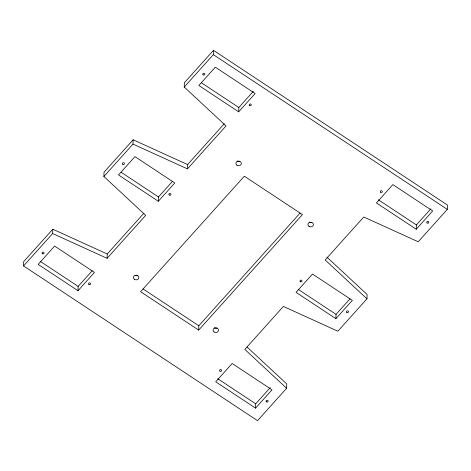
<?xml version="1.0" encoding="UTF-8"?>
<svg xmlns="http://www.w3.org/2000/svg" width="471" height="471" viewBox="0 0 471 471"><rect width="100%" height="100%" fill="white"/><g stroke="black" fill="none" stroke-linecap="round" stroke-linejoin="round"><path stroke-width="0.71" d="M247.11 347.074L286.762 383.942L286.621 388.263L257.519 420.662L23.55 265.938L23.691 261.617L52.793 229.218L107.241 253.999L107.1 258.32L52.652 233.539L52.793 229.218M77.998 290.719L94.447 272.409L54.624 246.074L38.175 264.384L77.998 290.719L78.139 286.397L92.169 270.778M107.1 258.32L145.686 215.365L103.891 176.495L104.038 172.174L133.14 139.781L187.588 164.562L187.44 168.883L132.993 144.102L133.14 139.781M158.338 201.276L174.788 182.966L134.965 156.631L118.515 174.941L158.338 201.276L158.486 196.955L172.516 181.335M187.44 168.883L226.033 125.922L184.238 87.058L184.379 82.737L213.481 50.338L447.45 205.062L447.309 209.383L418.207 241.782L363.759 217.001L325.167 259.963L366.962 298.826L337.86 331.219L283.412 306.438L244.826 349.4L286.621 388.263M198.674 330.106L302.423 214.611L244.349 176.201L140.599 291.702L198.674 330.106L198.815 325.785L300.109 213.022M184.238 87.058L213.339 54.66L213.481 50.338M238.685 111.839L255.135 93.523L215.306 67.188L198.862 85.498L238.685 111.839L238.826 107.512L253.339 91.356M255.547 408.133L271.997 389.823L232.174 363.488L215.724 381.798L255.547 408.133L255.694 403.812L270.207 387.657M335.894 318.69L352.337 300.38L312.514 274.045L296.065 292.356L335.894 318.69L336.035 314.369L350.065 298.749M366.962 298.826L367.109 294.505L326.921 257.131M416.234 229.253L432.684 210.937L392.861 184.603L376.411 202.913L416.234 229.253L416.376 224.926L430.894 208.771M23.55 265.938L52.652 233.539M103.891 176.495L132.993 144.102M107.241 253.999L143.879 213.216M187.588 164.562L224.22 123.773M213.339 54.66L447.309 209.383M201.453 82.802L238.826 107.512M378.39 199.81L416.376 224.926M121.112 172.239L158.486 196.955M298.049 289.247L336.035 314.369M143.184 288.994L198.815 325.785M40.153 261.275L78.139 286.397M217.708 378.69L255.694 403.812M216.978 328.028A2.714 2.32 1.9 0 1 214.287 327.704M137.326 275.352A2.714 2.32 1.9 0 1 135.248 275.341M311.867 222.389A2.714 2.32 1.9 0 1 309.176 222.065M239.81 161.265A2.714 2.32 1.9 0 1 237.119 160.947M88.907 284.46A1.042 0.895 1.9 0 0 90.573 283.878A1.042 0.895 1.9 0 0 89.137 282.93A1.042 0.895 1.9 0 0 88.907 284.46M42.443 253.734A1.042 0.895 1.9 0 0 44.115 253.157A1.042 0.895 1.9 0 0 42.678 252.203A1.042 0.895 1.9 0 0 42.443 253.734M266.456 401.875A1.042 0.895 1.9 0 0 268.129 401.292A1.042 0.895 1.9 0 0 266.692 400.344A1.042 0.895 1.9 0 0 266.456 401.875M219.998 371.148A1.042 0.895 1.9 0 0 221.664 370.571A1.042 0.895 1.9 0 0 220.228 369.617A1.042 0.895 1.9 0 0 219.998 371.148M122.79 164.297A1.042 0.895 1.9 0 0 124.456 163.714A1.042 0.895 1.9 0 0 123.019 162.766A1.042 0.895 1.9 0 0 122.79 164.297M169.254 195.023A1.042 0.895 1.9 0 0 170.92 194.441A1.042 0.895 1.9 0 0 169.483 193.487A1.042 0.895 1.9 0 0 169.254 195.023M300.339 281.711A1.042 0.895 1.9 0 0 302.005 281.128A1.042 0.895 1.9 0 0 300.569 280.18A1.042 0.895 1.9 0 0 300.339 281.711M346.803 312.438A1.042 0.895 1.9 0 0 348.469 311.855A1.042 0.895 1.9 0 0 347.033 310.901A1.042 0.895 1.9 0 0 346.803 312.438M427.144 222.995A1.042 0.895 1.9 0 0 428.81 222.412A1.042 0.895 1.9 0 0 427.374 221.464A1.042 0.895 1.9 0 0 427.144 222.995M380.686 192.268A1.042 0.895 1.9 0 0 382.352 191.685A1.042 0.895 1.9 0 0 380.915 190.737A1.042 0.895 1.9 0 0 380.686 192.268M249.595 105.581A1.042 0.895 1.9 0 0 251.261 104.998A1.042 0.895 1.9 0 0 249.824 104.05A1.042 0.895 1.9 0 0 249.595 105.581M203.131 74.854A1.042 0.895 1.9 0 0 204.803 74.271A1.042 0.895 1.9 0 0 203.36 73.323A1.042 0.895 1.9 0 0 203.131 74.854M236.978 165.268A2.714 2.32 1.9 0 0 241.311 163.755A2.714 2.32 1.9 0 0 237.578 161.282A2.714 2.32 1.9 0 0 236.978 165.268M309.035 226.392A2.714 2.32 1.9 0 0 313.368 224.879A2.714 2.32 1.9 0 0 309.635 222.406A2.714 2.32 1.9 0 0 309.035 226.392M214.14 332.026A2.714 2.32 1.9 0 0 218.479 330.518A2.714 2.32 1.9 0 0 214.741 328.046A2.714 2.32 1.9 0 0 214.14 332.026M134.494 279.356A2.714 2.32 1.9 0 0 138.827 277.843A2.714 2.32 1.9 0 0 135.089 275.376A2.714 2.32 1.9 0 0 134.494 279.356"/></g></svg>
